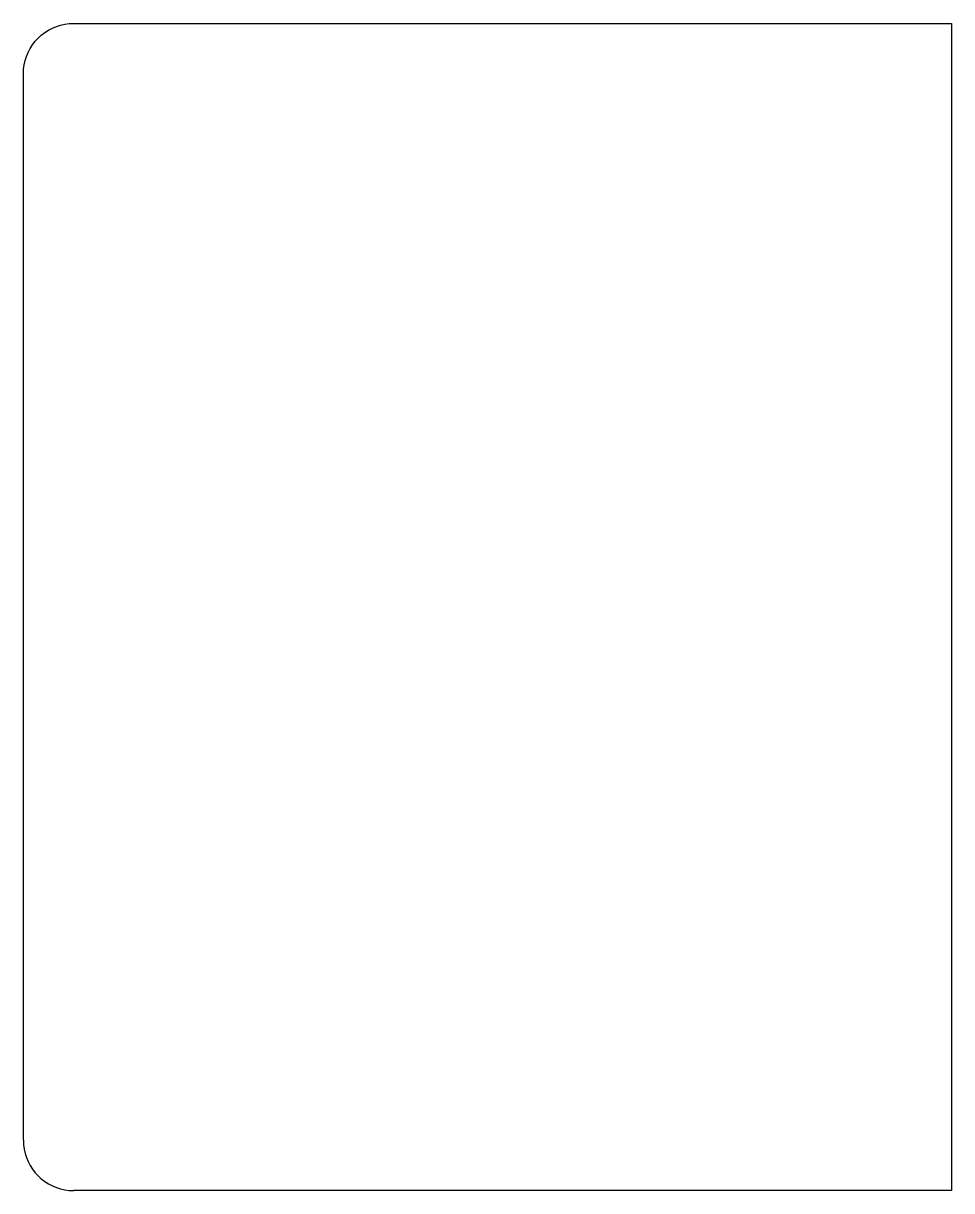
# Model space of a CAD drawing. Extents: x -88 to 88, y -110 to 110.
import ezdxf

# ---------------------------------------------------------------- set-up
doc = ezdxf.new("R2010")
doc.units = 0
doc.header["$MEASUREMENT"] = 0
doc.layers.get('0').update_dxf_attribs({"linetype": 'CONTINUOUS'})

msp = doc.modelspace()

# ---------------------------------------------------------------- linework, layer by layer
for p, q in [((-79.16, 110.45), (-78.33, 110.49)), ((-78.33, 110.49), (87.86, 110.49)), ((87.86, 110.49), (87.86, -110.49)), ((-84.46, 108.26), (-83.8, 108.77)), ((-83.8, 108.77), (-83.1, 109.21)), ((-83.1, 109.21), (-82.36, 109.6)), ((-82.36, 109.6), (-81.59, 109.92)), ((-81.59, 109.92), (-80.8, 110.17)), ((-80.8, 110.17), (-79.99, 110.35)), ((-79.99, 110.35), (-79.16, 110.45)), ((-86.58, 105.73), (-86.14, 106.43)), ((-86.14, 106.43), (-85.63, 107.09)), ((-85.63, 107.09), (-85.07, 107.7)), ((-85.07, 107.7), (-84.46, 108.26)), ((-87.53, 103.43), (-87.28, 104.22)), ((-87.28, 104.22), (-86.97, 104.99)), ((-86.97, 104.99), (-86.58, 105.73)), ((-87.86, 100.96), (-87.82, 101.8)), ((-87.82, 101.8), (-87.71, 102.62)), ((-87.71, 102.62), (-87.53, 103.43)), ((-87.86, -100.96), (-87.86, 100.96)), ((-87.86, -100.96), (-87.82, -101.8)), ((-87.82, -101.8), (-87.71, -102.62)), ((-87.71, -102.62), (-87.53, -103.43)), ((-87.53, -103.43), (-87.28, -104.22)), ((-87.28, -104.22), (-86.97, -104.99)), ((-86.97, -104.99), (-86.58, -105.73)), ((-86.58, -105.73), (-86.14, -106.43)), ((-86.14, -106.43), (-85.63, -107.09)), ((-85.63, -107.09), (-85.07, -107.7)), ((-85.07, -107.7), (-84.46, -108.26)), ((-84.46, -108.26), (-83.8, -108.77)), ((-83.8, -108.77), (-83.1, -109.21)), ((-83.1, -109.21), (-82.36, -109.6)), ((-82.36, -109.6), (-81.59, -109.92)), ((-81.59, -109.92), (-80.8, -110.17)), ((-80.8, -110.17), (-79.99, -110.35)), ((-79.99, -110.35), (-79.16, -110.45)), ((-79.16, -110.45), (-78.33, -110.49)), ((86.06, -110.49), (-78.33, -110.49)), ((87.86, -110.49), (86.06, -110.49))]:
    msp.add_line(p, q)

doc.saveas('drawing.dxf')
